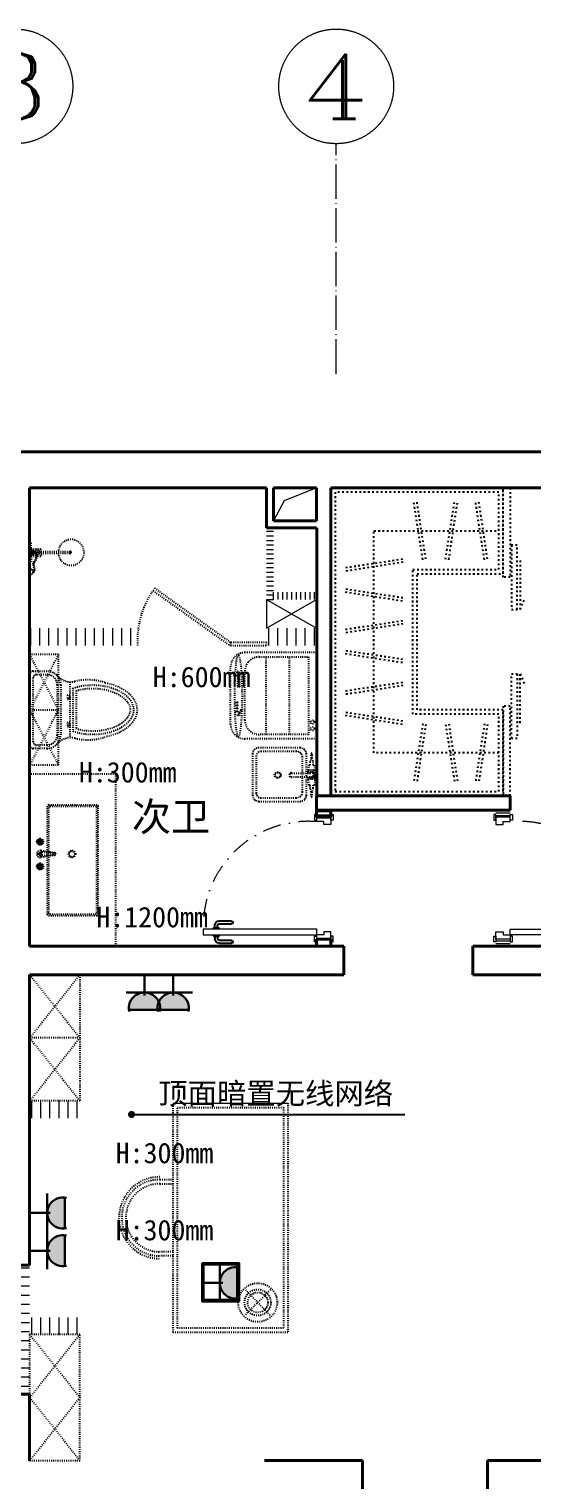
# Model space of a CAD drawing. Header units: millimetres. Extents: x -64529 to 3079702, y -28926 to 77119.
# Drawn here: x -51058 to -47546, y 9888 to 20021 of the extents above; entities that cross this region are included whole.
import ezdxf
from ezdxf.enums import TextEntityAlignment as Align

# ---------------------------------------------------------------- set-up
doc = ezdxf.new("R2010")
doc.units = ezdxf.units.MM
doc.header["$LTSCALE"] = 10
for name, pattern in [('ACAD_ISO03W100', [30, 12, -18]), ('ACAD_ISO04W100', [30.5, 24, -3, 0.5, -3]), ('DASHDOT', [25.4, 12.7, -6.35, 0, -6.35])]:
    doc.linetypes.add(name, pattern=pattern)
doc.layers.get('0').update_dxf_attribs({"color": 255})
for name, color, linetype, lineweight in [('1弱电插座布置图', 6, 'Continuous', 30), ('1强电插座布置图', 1, 'Continuous', 30), ('A__轴线', 3, 'ACAD_ISO04W100', 0), ('图层1', 7, 'Continuous', 40), ('墙', 6, 'Continuous', 0), ('实创-家具', 1, 'Continuous', 5), ('家具线', 52, 'Continuous', 15), ('新建墙', 1, 'Continuous', 0), ('门窗', 5, 'Continuous', 9), ('黄安－轨迹', 144, 'DASHDOT', 15)]:
    doc.layers.add(name, color=color, linetype=linetype, lineweight=lineweight)
for name, color, linetype in [('A—缺憾分析文字', 40, 'Continuous'), ('家具内线', 8, 'Continuous'), ('家具细线', 38, 'Continuous')]:
    doc.layers.add(name, color=color, linetype=linetype)
doc.styles.add('_TCH_AXIS', font='COMPLEX', dxfattribs={"bigfont": 'GBCBIG'})
doc.styles.add('COMPLEX', font='COMPLEX')
doc.styles.get("Standard").update_dxf_attribs({"font": ''})
doc.styles.add('宋体', font='', dxfattribs={"height": 2.5})
doc.styles.get('Standard').set_extended_font_data('SimSun')
doc.styles.get('宋体').set_extended_font_data('SimSun')
doc.dimstyles.get("Standard").update_dxf_attribs({"dimtxt": 0.18, "dimasz": 0.18, "dimexe": 0.18, "dimexo": 0.0625, "dimgap": 0.09, "dimtad": 0, "dimtih": 1, "dimtoh": 1, "dimdec": 4, "dimzin": 0, "dimdsep": 46, "dimtxsty": 'Standard', "dimcen": 0.09, "dimadec": 0, "dimazin": 0, "dimtfac": 1, "dimtdec": 4, "dimtofl": 0, "dimtmove": 0, "dimatfit": 3, "dimfxl": 1, "dimtolj": 1, "dimtzin": 0, "dimarcsym": 0})
pattern_1 = [(90, (-264590.335, -3001.56), (-63.5, 1e-14), [])]

# ---------------------------------------------------------------- blocks, each defined once
blk = doc.blocks.new('fewfwfew')
at = {"layer": '家具内线'}
for p, q in [((708264, 17846), (708245, 17846)), ((708264, 17856), (708264, 17817)), ((708274, 17856), (708264, 17856)), ((708312, 17856), (708322, 17856)), ((708322, 17856), (708322, 17817)), ((708322, 17846), (708341, 17846)), ((708216, 17817), (708216, 17731)), ((708235, 17817), (708235, 17731)), ((708264, 17827), (708245, 17827)), ((708274, 17817), (708264, 17817)), ((708312, 17817), (708322, 17817)), ((708322, 17827), (708341, 17827)), ((708351, 17817), (708351, 17731)), ((708370, 17817), (708370, 17731))]:
    blk.add_line(p, q, dxfattribs=at)
for centre, radius, start, end in [((708245, 17817), 28.9, 90, 180), ((708341, 17817), 28.9, 0, 90), ((708245, 17817), 9.63, 90, 180), ((708341, 17817), 9.63, 0, 90), ((708226, 17731), 9.63, 180, 0), ((708361, 17731), 9.63, 180, 0)]:
    blk.add_arc(centre, radius, start, end, dxfattribs=at)
blk = doc.blocks.new('_AXISO')
blk.add_circle((0, 0), 0.5)
at = {"style": 'COMPLEX', "width": 1.041667}
blk.add_attdef('A', text='', height=0.56, rotation=360, dxfattribs=at).set_placement((0.74875, -0.28), (1.24875, -0.28), align=Align.FIT)
blk = doc.blocks.new('20180421.144813')
at = {"layer": 'A__轴线'}
blk.add_line((15611, 18863), (15611, 20468), dxfattribs=at)
ref = blk.add_blockref('_AXISO', (13375, 20868), dxfattribs=dict(at, xscale=800, yscale=800, zscale=800, rotation=179.9999965934954))
ref.add_attrib('A', '3', dxfattribs={"color": 7, "height": 453, "rotation": 360, "style": '_TCH_AXIS', "width": 1.5}).set_placement((13148, 20642), (13601, 20642), align=Align.FIT)
ref = blk.add_blockref('_AXISO', (15611, 20868), dxfattribs=dict(at, xscale=800, yscale=800, zscale=800, rotation=179.9999965934954))
ref.add_attrib('A', '4', dxfattribs={"color": 7, "height": 453, "rotation": 360, "style": '_TCH_AXIS', "width": 1.3125}).set_placement((15384, 20642), (15837, 20642), align=Align.FIT)
blk = doc.blocks.new('fhrhrthrthr')
at = {"layer": '1强电插座布置图', "linetype": 'ByBlock'}
h = blk.add_hatch(color=1, dxfattribs=at)
edge = h.paths.add_edge_path()
edge.add_ellipse((202250, 8956), major_axis=(-76.8, -76.8), ratio=1, start_angle=308.0428, end_angle=501.9572, ccw=False)
edge.add_line((202142, 8969), (202358, 8969))
at = {"layer": '1强电插座布置图', "color": 1}
for p, q in [((202142, 8969), (202358, 8969)), ((202114, 8847), (202378, 8847)), ((202205, 8857), (202205, 8857)), ((202250, 8724), (202250, 8868))]:
    blk.add_line(p, q, dxfattribs=at)
blk.add_ellipse((202250, 8956), major_axis=(0, 109), ratio=1, start_param=1.348329, end_param=4.934795, dxfattribs=at)
blk = doc.blocks.new('DOT')
at = {"color": 0, "linetype": 'ByBlock'}
blk.add_line((-0.35, 0), (-1, 0), dxfattribs=at)
at = {"color": 0, "linetype": 'ByBlock', "const_width": 0.35}
blk.add_lwpolyline([(-0.175, 0, 1), (0.175, 0, 1)], format="xyb", close=True, dxfattribs=at)

msp = doc.modelspace()

# ---------------------------------------------------------------- hatches: boundary and pattern name
at = {"lineweight": 0}
h = msp.add_hatch(dxfattribs=at)
h.set_pattern_fill('ANSI31', color=1, scale=10, angle=135, style=0)
h.set_pattern_definition([(180, (-49404.15, 16039.9), (-4e-15, -31.75), [])])
h.paths.add_polyline_path([(-49404.2, 16539.9), (-49354.2, 16539.9), (-49354.2, 16039.9), (-49404.2, 16039.9)])
h = msp.add_hatch(dxfattribs=at)
h.set_pattern_fill('ANSI31', color=1, scale=10, angle=45, style=0)
h.set_pattern_definition([(90, (-49354.15, 16039.987), (-31.75, 0), [])])
h.paths.add_polyline_path([(-49354.2, 16089.9), (-49054, 16089.9), (-49054, 16040), (-49354.2, 16040)])
h = msp.add_hatch(dxfattribs=at)
h.set_pattern_fill('ANSI31', color=1, scale=20, angle=45, style=0)
h.set_pattern_definition([(90, (443872.2, 15975), (-63.5, 0), [])])
h.paths.add_polyline_path([(-51054.2, 15839.8), (-50302.2, 15839.8), (-50302.2, 15719.9), (-51054.2, 15719.9)])
h = msp.add_hatch(dxfattribs=at)
h.set_pattern_fill('ANSI31', color=1, scale=20, angle=45, style=0)
h.set_pattern_definition([(90, (405590.37, 53212.4), (-63.5, 0), [])])
h.paths.add_polyline_path([(-49404.1, 15839.8), (-49053.9, 15839.8), (-49053.9, 15719.9), (-49404.1, 15719.9)])
h = msp.add_hatch(dxfattribs=at)
h.set_pattern_fill('ANSI31', color=1, scale=6, angle=135, style=0)
h.set_pattern_definition([(180, (485432.581, 16474.998), (-2e-15, -19.05), [])])
h.paths.add_polyline_path([(-47804.2, 14569.9), (-47704.2, 14569.9), (-47704.2, 14519.9), (-47804.2, 14519.9)])
h = msp.add_hatch(dxfattribs=at)
h.set_pattern_fill('ANSI31', color=1, scale=6, angle=135, style=0)
h.set_pattern_definition([(180, (-47804.15, 13619.9), (-2e-15, -19.05), [])])
h.paths.add_polyline_path([(-47804.2, 13669.9), (-47704.2, 13669.9), (-47704.2, 13619.9), (-47804.2, 13619.9)])
h = msp.add_hatch(dxfattribs=at)
h.set_pattern_fill('ANSI31', color=1, scale=20, angle=45, style=0)
h.set_pattern_definition(pattern_1)
h.paths.add_polyline_path([(-51054.2, 12539.9), (-50704.1, 12539.9), (-50704.1, 12419.9), (-51054.2, 12419.9)])
h = msp.add_hatch(dxfattribs=at)
h.set_pattern_fill('ANSI31', color=1, scale=20, angle=135, style=0)
h.set_pattern_definition([(180, (-304522.176, 34235.844), (-1e-14, -63.5), [])])
h.paths.add_polyline_path([(-51254.2, 11394.9), (-51054.2, 11394.9), (-51054.2, 10494.9), (-51254.2, 10494.9)])
h = msp.add_hatch(dxfattribs=at)
h.set_pattern_fill('ANSI31', color=1, scale=20, angle=45, style=0)
h.set_pattern_definition(pattern_1)
h.paths.add_polyline_path([(-51054.2, 11029.9), (-50704.1, 11029.9), (-50704.1, 10909.9), (-51054.2, 10909.9)])

# ---------------------------------------------------------------- linework, layer by layer
at = {"layer": '1弱电插座布置图', "color": 45}
for points in [[(-49851.9, 11408.6), (-49851.9, 11141.2), (-49594.4, 11141.1), (-49594.4, 11408.5)], [(-49841.9, 11398.6), (-49841.9, 11151.2), (-49604.4, 11151.1), (-49604.4, 11398.5)]]:
    msp.add_lwpolyline(points, close=True, dxfattribs=at)
at = {"layer": 'A—缺憾分析文字', "color": 250, "linetype": 'ACAD_ISO03W100', "ltscale": 0.1}
for p, q in [((-48314.7, 16317.8), (-48375.7, 16715.3)), ((-48292.9, 16321.2), (-48354, 16718.6)), ((-48154.9, 16321.2), (-48093.8, 16718.6)), ((-48133.1, 16317.8), (-48072.1, 16715.3)), ((-47884.2, 16317.8), (-47945.3, 16715.3)), ((-47862.5, 16321.2), (-47923.5, 16718.6)), ((-48455.4, 16321.2), (-48852.9, 16260.2)), ((-48452.1, 16299.5), (-48849.5, 16238.4)), ((-48452.1, 16050.6), (-48849.5, 16111.7)), ((-48455.4, 16028.9), (-48852.9, 16089.9)), ((-48455.4, 15890.8), (-48852.9, 15829.7)), ((-48452.1, 15869), (-48849.5, 15808)), ((-48455.4, 15599), (-48852.9, 15660.1)), ((-48452.1, 15620.8), (-48849.5, 15681.8)), ((-48455.4, 15460.9), (-48852.9, 15399.9)), ((-48452.1, 15439.2), (-48849.5, 15378.1)), ((-48455.4, 15168.6), (-48852.9, 15229.6)), ((-48452.1, 15190.3), (-48849.5, 15251.4)), ((-48314.7, 15172), (-48375.7, 14774.5)), ((-48292.9, 15168.6), (-48354, 14771.2)), ((-48154.9, 15168.6), (-48093.8, 14771.2)), ((-48133.1, 15172), (-48072.1, 14774.5)), ((-47884.2, 15172), (-47945.3, 14774.5)), ((-47862.5, 15168.6), (-47923.5, 14771.2))]:
    msp.add_line(p, q, dxfattribs=at)
at = {"layer": 'A—缺憾分析文字', "color": 250, "linetype": 'ACAD_ISO03W100', "ltscale": 0.05}
for p, q in [((-51054.7, 16368.3), (-51054.7, 16438.3)), ((-51054.7, 16438.3), (-51044.7, 16438.3)), ((-51044.7, 16368.3), (-51044.7, 16438.3)), ((-51054.7, 16353.7), (-51054.7, 16382.9)), ((-51054.7, 16381.8), (-51054.7, 16354.8)), ((-51050.2, 16381.8), (-51054.7, 16381.8)), ((-51054.7, 16368.3), (-51054.7, 16298.3)), ((-51054.7, 16354.8), (-51050.2, 16354.8)), ((-51050.2, 16354.8), (-51050.2, 16381.8)), ((-51050.2, 16373.7), (-50771.8, 16373.7)), ((-51050.2, 16373.7), (-51050.2, 16362.9)), ((-51050.2, 16362.9), (-50771.8, 16362.9)), ((-51046.1, 16381.2), (-51031.2, 16381.2)), ((-51046.1, 16355.5), (-51046.1, 16381.2)), ((-51031.2, 16355.5), (-51046.1, 16355.5)), ((-51044.7, 16398), (-51042.6, 16398)), ((-51044.7, 16368.3), (-51044.7, 16298.3)), ((-51044.7, 16338.6), (-51042.6, 16338.6)), ((-51042.6, 16398), (-51042.6, 16368.3)), ((-51042.6, 16393.3), (-50974.7, 16393.3)), ((-51042.6, 16377.3), (-51029.7, 16377.3)), ((-51042.6, 16338.6), (-51042.6, 16368.3)), ((-51042.6, 16359.3), (-51029.7, 16359.3)), ((-51042.6, 16343.3), (-50974.7, 16343.3)), ((-51029.7, 16368.3), (-51029.7, 16383.3)), ((-51029.7, 16383.3), (-50999.7, 16383.3)), ((-51029.7, 16368.3), (-51029.7, 16353.3)), ((-51029.7, 16353.3), (-50999.7, 16353.3)), ((-51004.7, 16383.3), (-51004.7, 16393.3)), ((-51004.7, 16353.3), (-51004.7, 16343.3)), ((-51003.7, 16383.3), (-51003.7, 16393.3)), ((-51003.7, 16353.3), (-51003.7, 16343.3)), ((-50999.7, 16368.3), (-50999.7, 16383.3)), ((-50999.7, 16368.3), (-50999.7, 16353.3)), ((-50974.7, 16368.3), (-50974.7, 16393.3)), ((-50974.7, 16368.3), (-50974.7, 16343.3)), ((-50771.8, 16362.9), (-50770.9, 16363)), ((-51054.7, 16298.3), (-51044.7, 16298.3)), ((-51054.7, 16218.7), (-51054.7, 16247.9)), ((-51026.5, 16229.3), (-51029.2, 16228.6)), ((-49054, 15669.9), (-49553.7, 15669.9)), ((-49453.7, 15639.7), (-49111.7, 15639.7)), ((-49405.7, 15098), (-49405.7, 15639.7)), ((-49244, 15098), (-49244, 15639.7)), ((-49111.7, 15639.7), (-49111.7, 15098)), ((-49054, 15669.9), (-49053.6, 15067.8)), ((-49653.7, 15167.8), (-49653.7, 15569.9)), ((-49553.7, 15198), (-49553.7, 15539.7)), ((-50773.4, 15464.8), (-50773.4, 15075)), ((-49605.8, 15486.7), (-49605.8, 15430.7)), ((-49588.4, 15486.7), (-49605.8, 15486.7)), ((-49605.8, 15430.7), (-49588.4, 15430.7)), ((-49588.4, 15430.7), (-49588.4, 15486.7)), ((-51054.2, 15269.9), (-50854.2, 15269.9)), ((-49053.6, 15067.8), (-49553.7, 15067.8)), ((-49111.7, 15098), (-49453.7, 15098)), ((-49500.8, 14963), (-49500.8, 14672.6)), ((-49474.4, 14949.6), (-49474.4, 14686)), ((-49195.6, 14979.6), (-49444.4, 14979.6)), ((-49151.7, 14697.5), (-49151.9, 14942)), ((-49125.3, 14672.6), (-49125.3, 14963)), ((-50454.2, 14819.9), (-51054.2, 14819.9)), ((-50454.2, 13619.9), (-50454.2, 14819.9)), ((-49111.7, 14847.9), (-49065.9, 14847.9)), ((-49110.2, 14850.9), (-49067.4, 14850.9)), ((-50931.7, 14597.4), (-50931.7, 13843.9)), ((-50921.7, 14607.4), (-50586.7, 14607.4)), ((-50911.7, 14597.4), (-50596.7, 14597.4)), ((-50576.7, 13843.9), (-50576.7, 14597.4)), ((-49456.8, 14631.1), (-49169.3, 14631.1)), ((-49444.4, 14656), (-49195.6, 14656)), ((-50921.7, 14587.4), (-50921.7, 13853.9)), ((-50586.7, 13853.9), (-50586.7, 14587.4)), ((-50988.6, 14351.2), (-50991.9, 14351.2)), ((-50988.6, 14347.2), (-50991.9, 14347.2)), ((-50983, 14356.8), (-50983, 14360.1)), ((-50983, 14341.5), (-50983, 14338.2)), ((-50979, 14356.8), (-50979, 14360.1)), ((-50979, 14341.5), (-50979, 14338.2)), ((-50973.3, 14351.2), (-50970, 14351.2)), ((-50973.3, 14347.2), (-50970, 14347.2)), ((-50994.6, 14263.1), (-50994.6, 14268.4)), ((-50994.6, 14263.1), (-50994.6, 14257.8)), ((-50983, 14184.7), (-50983, 14187.9)), ((-50873.3, 14267.5), (-50979.7, 14277)), ((-50873.3, 14258.7), (-50979.7, 14249.1)), ((-50979, 14184.7), (-50979, 14187.9)), ((-50879.6, 14271.8), (-50977.3, 14286.8)), ((-50879.6, 14254.4), (-50977.3, 14239.4)), ((-50988.6, 14179), (-50991.9, 14179)), ((-50988.6, 14175), (-50991.9, 14175)), ((-50983, 14169.3), (-50983, 14166.1)), ((-50979, 14169.3), (-50979, 14166.1)), ((-50973.3, 14179), (-50970, 14179)), ((-50973.3, 14175), (-50970, 14175)), ((-50921.7, 13833.9), (-50586.7, 13833.9)), ((-50911.7, 13843.9), (-50596.7, 13843.9)), ((-50704.1, 12979.9), (-51054.2, 12979.9)), ((-50704.1, 12979.9), (-51054.2, 12979.9)), ((-50054.2, 10924.9), (-50054.2, 12524.9)), ((-49254.2, 12524.9), (-49254.2, 10924.9)), ((-50146.5, 11990.9), (-50054.2, 11990.9)), ((-50146.5, 11962.4), (-50054.2, 11962.4)), ((-50054.2, 11487.4), (-50146.5, 11487.4)), ((-50054.2, 11458.9), (-50146.5, 11458.9)), ((-49376, 11222.1), (-49553, 11045.2)), ((-49377.9, 11043.3), (-49551.1, 11224)), ((-49254.2, 10924.9), (-50054.2, 10924.9))]:
    msp.add_line(p, q, dxfattribs=at)
at = {"layer": 'A—缺憾分析文字', "color": 250, "linetype": 'ACAD_ISO03W100', "ltscale": 0.1}
for points in [[(-47754.2, 16819.9), (-48954.2, 16819.9), (-48954.2, 14669.9), (-47754.2, 14669.9), (-47754.2, 15269.9), (-48354.2, 15269.9), (-48354.2, 16219.9), (-47754.2, 16219.9), (-47754.2, 16819.9)], [(-47784.2, 14969.9), (-48654.2, 14969.9), (-48654.2, 16519.9), (-47784.2, 16519.9)], [(-47636.2, 16312.1), (-47636.2, 15969.9), (-47598.9, 16052.6)], [(-47636.2, 15177.7), (-47636.2, 15519.9), (-47598.9, 15437.2)]]:
    msp.add_lwpolyline(points, dxfattribs=at)
for points in [[(-47784.2, 16789.9), (-48924.2, 16789.9), (-48924.2, 14699.9), (-47784.2, 14699.9), (-47784.2, 15239.9), (-48384.2, 15239.9), (-48384.2, 16249.9), (-47784.2, 16249.9)], [(-47754.2, 16819.9), (-47704.2, 16819.9), (-47704.2, 16194.9), (-47754.2, 16194.9)], [(-47696.2, 15969.9), (-47656.2, 15969.9), (-47656.2, 16419.9), (-47696.2, 16419.9)], [(-47696.2, 15519.9), (-47656.2, 15519.9), (-47656.2, 15069.9), (-47696.2, 15069.9)], [(-47754.2, 14669.9), (-47704.2, 14669.9), (-47704.2, 15294.9), (-47754.2, 15294.9)]]:
    msp.add_lwpolyline(points, close=True, dxfattribs=at)
at = {"layer": 'A—缺憾分析文字', "color": 250, "linetype": 'ACAD_ISO03W100', "ltscale": 0.05}
for points in [[(-50193.9, 16102), (-49665.3, 15723.7), (-49653.7, 15739.9), (-50182.2, 16118.3)], [(-49653.7, 15719.9), (-49404.1, 15719.9), (-49404.1, 15739.9), (-49653.7, 15739.9)], [(-51054.2, 14884.9), (-50854.2, 14884.9), (-50854.2, 15654.9), (-51054.2, 15654.9)], [(-50790.2, 15372.8), (-50790.2, 15344.6), (-50773.4, 15344.6), (-50773.4, 15372.8)], [(-50790.2, 15181.5), (-50790.2, 15153.4), (-50773.4, 15153.4), (-50773.4, 15181.5)], [(-51054.2, 13419.9), (-50704.1, 13419.9), (-50704.1, 12539.9), (-51054.2, 12539.9)], [(-50024.2, 10954.9), (-50024.2, 12494.9), (-49284.2, 12494.9), (-49284.2, 10954.9)], [(-50704.1, 10909.9), (-51054.2, 10909.9), (-51054.2, 10029.9), (-50704.1, 10029.9)]]:
    msp.add_lwpolyline(points, close=True, dxfattribs=at)
for points in [[(-51054.2, 15654.9), (-50854.2, 15269.9), (-51054.2, 14884.9)], [(-50854.2, 15654.9), (-51054.2, 15269.9), (-50854.2, 14884.9)], [(-50753.6, 15420.8), (-50753.6, 15119)], [(-50729.6, 15403.3), (-50729.6, 15136.5)], [(-49169.3, 15004.5), (-49456.8, 15004.5)], [(-51054.2, 13419.9), (-50704.1, 12979.9), (-51054.2, 12539.9)], [(-50704.1, 13419.9), (-51054.2, 12979.9), (-50704.1, 12539.9)], [(-51054.2, 10909.9), (-50704.1, 10469.9), (-51054.2, 10029.9)], [(-50704.1, 10909.9), (-51054.2, 10469.9), (-50704.1, 10029.9)]]:
    msp.add_lwpolyline(points, dxfattribs=at)
for points in [[(-50837.6, 15443.9), (-50837.6, 15095.9, -0.4142136), (-50933.6, 14999.9), (-51029.6, 14999.9, -0.4142136), (-51053.6, 15023.9), (-51053.6, 15515.9, -0.4142136), (-51029.6, 15539.9), (-50933.6, 15539.9, -0.4142136)], [(-50861.6, 15443.9), (-50861.6, 15095.9, -0.4142136), (-50933.6, 15023.9), (-51005.6, 15023.9, -0.4142136), (-51029.6, 15047.9), (-51029.6, 15491.9, -0.4142136), (-51005.6, 15515.9), (-50933.6, 15515.9, -0.4142136)], [(-49120.2, 14800.9), (-49227, 14800.9, -0.1644179), (-49232.9, 14799.3, -0.849314), (-49232.9, 14829.8, -0.1644179), (-49227, 14828.3), (-49120.2, 14828.3, -0.107035), (-49111.7, 14840.1), (-49111.7, 14847.9), (-49110.2, 14850.9), (-49111.4, 14850.9), (-49107.8, 14883.1, -0.3922376), (-49106.3, 14884.5), (-49097.9, 14884.5), (-49097.9, 14908.4, 0.0954149), (-49090.9, 14933.4, 0.0178795), (-49091.2, 14952.3, -0.1108306), (-49090.3, 14967.1, -0.8413129), (-49087.3, 14967.1, -0.1108306), (-49086.3, 14952.3, 0.0178795), (-49086.7, 14933.4, 0.0915155), (-49079.7, 14908.4), (-49079.7, 14884.5), (-49069.9, 14884.5, -0.3922376), (-49068.3, 14883.1), (-49066.1, 14850.9), (-49067.4, 14850.9), (-49065.9, 14847.9), (-49065.9, 14840.1, -0.4459898), (-49065.9, 14789.1), (-49065.9, 14781.3), (-49067.4, 14778.2), (-49066.1, 14778.2), (-49068.3, 14746.1, -0.3922376), (-49069.9, 14744.6), (-49079.7, 14744.6), (-49079.7, 14720.7, 0.0915155), (-49086.7, 14695.8, 0.0178795), (-49086.3, 14676.9, -0.1108306), (-49087.3, 14662, -0.8413129), (-49090.3, 14662, -0.1108306), (-49091.2, 14676.9, 0.0178795), (-49090.9, 14695.8, 0.0954149), (-49097.9, 14720.7), (-49097.9, 14744.6), (-49106.3, 14744.6, -0.3922376), (-49107.8, 14746.1), (-49111.4, 14778.2), (-49110.2, 14778.2), (-49111.7, 14781.3), (-49111.7, 14789.1, -0.107035)]]:
    msp.add_lwpolyline(points, format="xyb", close=True, dxfattribs=at)
for points in [[(-49227, 14800.9), (-49228.4, 14800.9, -1.0921809), (-49228.4, 14828.3), (-49227, 14828.3)], [(-49120.2, 14828.3), (-49111.8, 14828.3, -0.0018762), (-49111.7, 14828.5), (-49111.7, 14840.1)], [(-49120.2, 14800.9), (-49111.8, 14800.9, 0.0018762), (-49111.7, 14800.7), (-49111.7, 14789.1)], [(-49111.8, 14828.3), (-49100.9, 14828.3), (-49088.8, 14828.3, -1), (-49088.8, 14800.9), (-49100.9, 14800.9), (-49111.8, 14800.9)], [(-49065.9, 14789.1), (-49065.9, 14800.7, 0.2799539), (-49065.9, 14828.5), (-49065.9, 14840.1)]]:
    msp.add_lwpolyline(points, format="xyb", dxfattribs=at)
for centre, radius in [((-49603.8, 15508.7), 10), ((-49602.4, 15533.4), 7.33), ((-49611.8, 15320.6), 6), ((-49611.8, 15300.6), 6), ((-49611.8, 15279.3), 6), ((-49611.8, 15257.9), 6), ((-49599.8, 15234.5), 6.67), ((-49591.8, 15251.9), 4.67), ((-49585.8, 15266.6), 3.33), ((-49082.2, 15184.3), 13), ((-49082.2, 15138.1), 13), ((-50759, 14263.4), 25), ((-50759, 14263.4), 20), ((-49464.5, 11133.7), 135.5), ((-49464.5, 11133.7), 91.7), ((-49464.5, 11133.7), 70.5)]:
    msp.add_circle(centre, radius, dxfattribs=at)
for centre, radius, start, end in [((-51013.5, 16368.6), 27.1, 359.53663, 65.95092), ((-51013.5, 16368.1), 27.1, 294.04908, 0.46337), ((-49697.3, 15754.9), 605.9, 143.15619, 183.31415), ((-49553.7, 15569.9), 100, 90, 180.00021), ((-49453.7, 15539.7), 100, 90, 180), ((-50767.6, 15590.4), 125.7, 218.70833, 283.20852), ((-50648.2, 15100.4), 378.6, 71.48424, 103.863), ((-49553.7, 15167.8), 100, 180, 270), ((-49453.7, 15198), 100, 180, 270), ((-50767.6, 14949.4), 125.7, 76.79148, 141.29167), ((-50648.2, 15439.4), 378.6, 256.137, 288.51583), ((-49444.4, 14949.6), 30, 90, 180), ((-49088.8, 14814.6), 26.8, 31.27959, 148.72041), ((-49088.8, 14814.6), 26.8, 211.27959, 328.72041), ((-49088.8, 14814.6), 21.4, 220.0052, 139.9948), ((-49088.8, 14814.6), 18.3, 228.59038, 131.40962), ((-50921.7, 14597.4), 10, 90, 180), ((-50911.7, 14587.4), 10, 90, 180), ((-50596.7, 14587.4), 10, 0, 90), ((-50586.7, 14597.4), 10, 0, 90), ((-49444.4, 14686), 30, 180, 270), ((-50921.7, 13843.9), 10, 180, 270), ((-50911.7, 13853.9), 10, 180, 270), ((-50596.7, 13853.9), 10, 270, 0), ((-50586.7, 13843.9), 10, 270, 0)]:
    msp.add_arc(centre, radius, start, end, dxfattribs=at)
for centre, major_axis, ratio, start_param, end_param in [((-50764.9, 16368.5), (-0.3, 90), 1, 1.6289065, 7.7920195), ((-51045.7, 16368.3), (-12.1, 12.1), 1, 4.775147, 6.0501496), ((-51045.7, 16368.3), (-0.2, -17.2), 1, -0.5416177, 0.7333849), ((-51045.7, 16368.3), (-0.8, 19.4), 1, 3.9470744, 5.3999321), ((-50771.2, 16368.4), (-3.18, 3.18), 1, 1.5707963, 7.8539816), ((-50771.2, 16368.4), (-3.18, 3.18), 1, 1.5707963, 7.8539816), ((-50771.2, 16368.4), (-3.18, 3.18), 1, 1.5707963, 7.8539816), ((-50771.2, 16368.4), (-3.18, 3.18), 1, 1.5707963, 7.8539816), ((-50771.2, 16368.4), (-3.18, 3.18), 1, 1.5707963, 7.8539816), ((-50771.2, 16368.4), (-3.18, 3.18), 1, 1.5707963, 7.8539816), ((-50771.2, 16368.4), (-3.18, 3.18), 1, 1.5707963, 7.8539816), ((-50771.2, 16368.4), (-3.18, 3.18), 1, 1.5707963, 7.8539816), ((-50771.2, 16368.4), (-3.18, 3.18), 1, 1.5707963, 7.8539816), ((-50771.2, 16368.4), (-3.18, 3.18), 1, 1.5707963, 7.8539816), ((-50771.2, 16368.4), (-3.18, 3.18), 1, 1.5707963, 7.8539816), ((-50771.2, 16368.4), (-3.18, 3.18), 1, 1.5707963, 7.8539816), ((-50771.2, 16368.4), (-3.18, 3.18), 1, 1.5707963, 7.8539816), ((-50771.2, 16368.4), (-3.18, 3.18), 1, 1.5707963, 7.8539816), ((-50771.2, 16368.4), (-3.18, 3.18), 1, 1.5707963, 7.8539816), ((-50771.2, 16368.4), (-3.18, 3.18), 1, 1.5707963, 7.8539816), ((-50771.2, 16368.4), (-3.18, 3.18), 1, 1.5707963, 7.8539816), ((-50771.2, 16368.4), (-3.18, 3.18), 1, 1.5707963, 7.8539816), ((-50771.2, 16368.4), (-3.18, 3.18), 1, 1.5707963, 7.8539816), ((-50771.2, 16368.4), (-0.75, 6.26), 1, 2.4953531, 6.7188161), ((-50771.2, 16368.4), (-3.82, 3.82), 1, 2.4135581, 5.6278177), ((-51045.7, 16233.3), (-1.1, -17.1), 1, -0.4901072, 3.7562103), ((-49456.8, 14963), (-43.9, 0), 0.9444444, -1.5707963, 0), ((-49169.3, 14963), (-43.9, 0), 0.9444444, 3.1415927, 4.712389), ((-49195.6, 14938.1), (-43.9, 0), 0.9444444, 3.2343676, 4.712389), ((-49325.5, 14814.6), (-19.8, 0), 0.9444444, -1.5707963, 4.712389), ((-49195.6, 14697.5), (-43.9, 0), 0.9444444, 1.5707963, 3.1415927), ((-49456.8, 14672.6), (-43.9, 0), 0.9444444, 0, 1.5707963), ((-49169.3, 14672.6), (-43.9, 0), 0.9444444, 1.5707963, 3.1415927), ((-50981, 14263.1), (-17, -17), 1, 3.7743993, 7.221175), ((-50981, 14349.2), (-15.8, 15.8), 1, 5.497787143779309, 11.78097245095889), ((-50981, 14349.2), (-14.4, 14.4), 1, 5.497787143781432, 11.78097245096102), ((-50995.4, 14349.2), (-2.83, 2.83), 1, 5.497787143781196, 11.78097245096078), ((-50981, 14349.2), (-11.9, 11.9), 1, 5.7038895, 6.8624811), ((-50981, 14349.2), (-11.9, 11.9), 1, 0.9915006, 2.1500921), ((-50981, 14349.2), (-6.51, -6.51), 1, 4.147658, 5.2771199), ((-50981, 14349.2), (-6.51, 6.51), 1, 1.0060654, 2.1355273), ((-50981, 14349.2), (-5.66, 5.66), 1, 5.497787143781196, 11.78097245096078), ((-50981, 14349.2), (-3.96, 3.96), 1, 5.497787143770559, 11.78097245095014), ((-50981, 14363.6), (-2.83, 2.83), 1, 5.497787143781196, 11.78097245096078), ((-50981, 14334.8), (-2.83, 2.83), 1, 5.497787143781196, 11.78097245096078), ((-50981, 14349.2), (-6.51, -6.51), 1, 2.5768617, 3.7063236), ((-50981, 14349.2), (-6.51, -6.51), 1, 1.0060654, 2.1355273), ((-50981, 14349.2), (-11.9, 11.9), 1, 4.1330932, 5.2916848), ((-50981, 14349.2), (-11.9, -11.9), 1, 0.9915006, 2.1500921), ((-50966.6, 14349.2), (-2.83, 2.83), 1, 5.497787143781196, 11.78097245096078), ((-50981, 14177), (-15.8, 15.8), 1, 5.497787143779309, 11.78097245095889), ((-50981, 14177), (-14.4, 14.4), 1, 5.497787143781432, 11.78097245096102), ((-50981, 14177), (-11.9, 11.9), 1, 5.7038895, 6.8624811), ((-50987.5, 14263.1), (-6.23, -6.23), 1, -1.4282696, -0.1425268), ((-50981, 14263.1), (-7.07, 7.07), 1, 5.497787143776487, 11.78097245095607), ((-50981, 14263.1), (-5.66, 5.66), 1, 5.497787143781196, 11.78097245096078), ((-50981, 14191.4), (-2.83, 2.83), 1, 5.497787143781196, 11.78097245096078), ((-50981, 14263.1), (-9.9, 9.9), 1, 2.4456793, 5.4083023), ((-50981, 14177), (-11.9, 11.9), 1, 4.1330932, 5.2916848), ((-50881, 14263.1), (-6.22, -6.22), 1, 0.9379896, 3.7743993), ((-50995.4, 14177), (-2.83, 2.83), 1, 5.497787143781196, 11.78097245096078), ((-50981, 14177), (-11.9, -11.9), 1, -0.5792958, 0.5792958), ((-50981, 14177), (-6.51, -6.51), 1, 4.147658, 5.2771199), ((-50981, 14177), (-6.51, 6.51), 1, 1.0060654, 2.1355273), ((-50981, 14177), (-5.66, 5.66), 1, 5.497787143781196, 11.78097245096078), ((-50981, 14177), (-3.96, 3.96), 1, 5.497787143770559, 11.78097245095014), ((-50981, 14162.6), (-2.83, 2.83), 1, 5.497787143781196, 11.78097245096078), ((-50981, 14177), (-6.51, 6.51), 1, 4.147658, 5.2771199), ((-50981, 14177), (-6.51, -6.51), 1, 1.0060654, 2.1355273), ((-50981, 14177), (-11.9, -11.9), 1, 0.9915006, 2.1500921), ((-50966.6, 14177), (-2.83, 2.83), 1, 5.497787143781196, 11.78097245096078), ((-50146.5, 11724.9), (-131.5, -252.8), 1, 3.6212247, 6.7628174), ((-50146.5, 11724.9), (-122.8, -236), 1, 3.621315, 6.7629077), ((-50146.5, 11724.9), (-109.6, -210.7), 1, 3.6213084, 6.7629011)]:
    msp.add_ellipse(centre, major_axis=major_axis, ratio=ratio, start_param=start_param, end_param=end_param, dxfattribs=at)
at = {"layer": 'A—缺憾分析文字', "color": 250, "linetype": 'ACAD_ISO03W100', "ltscale": 0.05, "extrusion": (0, 0, -1)}
msp.add_ellipse((-49599.4, 15366.6), major_axis=(0, 287.6), ratio=0.0963235, dxfattribs=at)
msp.add_ellipse((-50614.4, 15269.9), major_axis=(-308.9, 0), ratio=0.6390743, start_param=1.8543036, end_param=4.4288802, dxfattribs=at)
at = {"layer": 'A—缺憾分析文字', "color": 250, "linetype": 'ACAD_ISO03W100', "ltscale": 0.05}
msp.add_ellipse((-49325.5, 14814.6), major_axis=(-22, 0), ratio=0.9444444, dxfattribs=at)
for points, knots in [([(-51028.5, 16233.3), (-51010.9, 16242), (-51045, 16293.4), (-50999.9, 16316.8), (-51012.2, 16375.9), (-51026.3, 16368.3)], [0, 0, 0, 0, 65.4990448, 104.6465704, 158.0594372, 158.0594372, 158.0594372, 158.0594372]), ([(-51026.5, 16229.3), (-51025.9, 16229.6), (-51025.4, 16229.9), (-51023.7, 16231), (-51022.6, 16231.9), (-51020.8, 16233.8), (-51020, 16234.8), (-51018.8, 16237), (-51018.3, 16238.2), (-51017.6, 16240.6), (-51017.3, 16241.8), (-51017, 16244.2), (-51017, 16245.5), (-51017, 16249.1), (-51017.2, 16251.6), (-51018.1, 16256.6), (-51018.6, 16259.2), (-51019.9, 16264.3), (-51020.6, 16266.8), (-51021.9, 16271.9), (-51022.5, 16274.3), (-51023.5, 16279.1), (-51024, 16281.4), (-51024.4, 16285.3), (-51024.5, 16286.9), (-51024.4, 16289.1), (-51024.4, 16289.7), (-51024.3, 16290.7), (-51024.2, 16291.1), (-51024, 16291.8), (-51024, 16292.1), (-51023.6, 16293.2), (-51023.4, 16293.9), (-51022.6, 16295.6), (-51022, 16296.7), (-51020.6, 16298.8), (-51019.8, 16300), (-51018, 16302.3), (-51017, 16303.5), (-51015, 16306.1), (-51013.9, 16307.5), (-51011.5, 16310.9), (-51010.2, 16313.1), (-51008.4, 16316.6), (-51007.9, 16317.8), (-51007.2, 16319.8), (-51006.9, 16320.6), (-51006.1, 16323.2), (-51005.7, 16324.9), (-51005, 16328.6), (-51004.8, 16330.5), (-51004.3, 16336.8), (-51004.3, 16341.4), (-51005.1, 16349), (-51005.6, 16352.2), (-51007, 16357.4), (-51007.7, 16359.7), (-51009.2, 16363.4), (-51010, 16364.9), (-51011.6, 16367.5), (-51012.4, 16368.6), (-51014, 16370.4), (-51014.8, 16371.1), (-51016.7, 16372.4), (-51017.7, 16372.9), (-51019.6, 16373.6), (-51020.6, 16373.8), (-51022.5, 16374), (-51023.5, 16373.9), (-51025.3, 16373.6), (-51026.1, 16373.3), (-51026.9, 16373)], [0, 0, 0, 0, 1.7114543, 1.7114543, 5.3423136, 5.3423136, 8.973173, 8.973173, 12.6040323, 12.6040323, 16.2348916, 16.2348916, 19.865751, 19.865751, 26.9588027, 26.9588027, 34.0518543, 34.0518543, 41.144906, 41.144906, 48.2379577, 48.2379577, 55.3310094, 55.3310094, 61.2389312, 61.2389312, 63.8224307, 63.8224307, 65.5418824, 65.5418824, 67.261334, 67.261334, 70.7002373, 70.7002373, 76.0625965, 76.0625965, 81.4249556, 81.4249556, 86.7873148, 86.7873148, 92.1496739, 92.1496739, 99.2713923, 99.2713923, 102.4846191, 102.4846191, 104.6125889, 104.6125889, 108.8685285, 108.8685285, 113.1244681, 113.1244681, 122.9550521, 122.9550521, 130.0215957, 130.0215957, 135.5950786, 135.5950786, 140.0695345, 140.0695345, 143.7275732, 143.7275732, 146.7117211, 146.7117211, 149.6958689, 149.6958689, 152.1400599, 152.1400599, 154.5842509, 154.5842509, 156.6683522, 156.6683522, 156.6683522, 156.6683522]), ([(-50753.6, 15420.8), (-50750.4, 15421.9), (-50747.1, 15423), (-50728.9, 15428.8), (-50713.4, 15432.6), (-50681.4, 15438.7), (-50665, 15440.8), (-50631.8, 15443.3), (-50615, 15443.6), (-50581.6, 15442.5), (-50564.9, 15441), (-50532.4, 15436.2), (-50516.5, 15432.9), (-50485.9, 15424.7), (-50471.2, 15419.8), (-50443.4, 15408.5), (-50430.4, 15402.1), (-50406.5, 15388.1), (-50395.5, 15380.6), (-50377.6, 15365.9), (-50370.3, 15358.9), (-50357.5, 15344.5), (-50351.9, 15337.1), (-50342.7, 15322.1), (-50339, 15314.5), (-50333.4, 15299.3), (-50331.5, 15291.6), (-50329.4, 15276.4), (-50329.2, 15268.7), (-50330.5, 15253.5), (-50332, 15245.8), (-50336.8, 15230.6), (-50340.1, 15223), (-50348.4, 15207.9), (-50353.5, 15200.5), (-50365.6, 15185.9), (-50372.5, 15178.8), (-50388, 15165.1), (-50396.6, 15158.5), (-50415.4, 15146.2), (-50425.6, 15140.4), (-50447.3, 15129.7), (-50458.8, 15124.8), (-50482.9, 15116.2), (-50495.5, 15112.3), (-50521.4, 15105.9), (-50534.8, 15103.3), (-50562, 15099.3), (-50575.9, 15097.9), (-50603.8, 15096.4), (-50617.9, 15096.3), (-50645.9, 15097.4), (-50659.8, 15098.5), (-50687.2, 15102.1), (-50700.7, 15104.6), (-50726.9, 15110.6), (-50739.6, 15114.2), (-50752.4, 15118.6), (-50753, 15118.8), (-50753.6, 15119)], [4.21604, 4.21604, 4.21604, 4.21604, 4.2543669, 4.2543669, 4.4253222, 4.4253222, 4.5962774, 4.5962774, 4.7672326, 4.7672326, 4.9381878, 4.9381878, 5.1091431, 5.1091431, 5.2800983, 5.2800983, 5.4510535, 5.4510535, 5.6220088, 5.6220088, 5.7652415, 5.7652415, 5.9084742, 5.9084742, 6.0517069, 6.0517069, 6.1949396, 6.1949396, 6.3381724, 6.3381724, 6.4814051, 6.4814051, 6.6246378, 6.6246378, 6.7678705, 6.7678705, 6.9111033, 6.9111033, 7.054336, 7.054336, 7.1975687, 7.1975687, 7.3408014, 7.3408014, 7.4840342, 7.4840342, 7.6272669, 7.6272669, 7.7704996, 7.7704996, 7.9137323, 7.9137323, 8.0569651, 8.0569651, 8.2001978, 8.2001978, 8.3434305, 8.3434305, 8.3503305, 8.3503305, 8.3503305, 8.3503305]), ([(-50729.6, 15403.3), (-50726.6, 15404.2), (-50723.5, 15405), (-50711.6, 15408.2), (-50702.7, 15410.2), (-50679.3, 15414.7), (-50664.6, 15416.7), (-50634.5, 15419.1), (-50619.1, 15419.6), (-50588.4, 15418.8), (-50573.1, 15417.6), (-50545.7, 15414), (-50533.4, 15411.8), (-50509.6, 15406.4), (-50498.1, 15403.2), (-50478.2, 15396.6), (-50469.8, 15393.4), (-50453.6, 15386.5), (-50445.8, 15382.8), (-50430.9, 15374.8), (-50423.8, 15370.5), (-50411.7, 15362.4), (-50406.6, 15358.6), (-50396.1, 15350), (-50390.8, 15345.2), (-50380.8, 15334.8), (-50376.2, 15329.3), (-50368.4, 15318.3), (-50365.1, 15312.8), (-50359.8, 15302), (-50357.8, 15296.6), (-50355.2, 15287), (-50354.4, 15282.8), (-50353.5, 15274.3), (-50353.3, 15270.1), (-50353.8, 15261.7), (-50354.3, 15257.5), (-50356.1, 15249), (-50357.4, 15244.6), (-50360.7, 15235.9), (-50362.8, 15231.5), (-50367.8, 15222.6), (-50370.7, 15218.1), (-50377.1, 15209.5), (-50380.5, 15205.4), (-50388.2, 15197.2), (-50392.4, 15193.1), (-50401.6, 15185.2), (-50406.5, 15181.3), (-50417.9, 15173.1), (-50424.4, 15169), (-50438.2, 15161), (-50445.5, 15157.2), (-50460.9, 15150), (-50469, 15146.7), (-50489.9, 15139.1), (-50503.1, 15135.1), (-50530.4, 15128.5), (-50544.6, 15125.9), (-50573.5, 15122.2), (-50588.2, 15121), (-50617.8, 15120.2), (-50632.7, 15120.6), (-50662.1, 15122.9), (-50676.6, 15124.7), (-50704.1, 15129.8), (-50717.1, 15132.8), (-50729.6, 15136.5)], [4.2824545, 4.2824545, 4.2824545, 4.2824545, 4.3194645, 4.3194645, 4.4228891, 4.4228891, 4.5851257, 4.5851257, 4.7505954, 4.7505954, 4.9160651, 4.9160651, 5.0539083, 5.0539083, 5.1917514, 5.1917514, 5.3010035, 5.3010035, 5.4102556, 5.4102556, 5.5236542, 5.5236542, 5.6161258, 5.6161258, 5.7297502, 5.7297502, 5.8562695, 5.8562695, 5.9827888, 5.9827888, 6.1093081, 6.1093081, 6.2124878, 6.2124878, 6.3156674, 6.3156674, 6.4188471, 6.4188471, 6.5220267, 6.5220267, 6.6252064, 6.6252064, 6.728386, 6.728386, 6.8229262, 6.8229262, 6.9174664, 6.9174664, 7.0120066, 7.0120066, 7.1193902, 7.1193902, 7.2267739, 7.2267739, 7.3341576, 7.3341576, 7.4938777, 7.4938777, 7.6535978, 7.6535978, 7.8133179, 7.8133179, 7.9730379, 7.9730379, 8.132758, 8.132758, 8.2839174, 8.2839174, 8.2839174, 8.2839174])]:
    msp.add_open_spline(points, degree=3, knots=knots, dxfattribs=at)
at = {"layer": '图层1', "color": 255, "lineweight": 40}
for p, q in [((-61554.2, 17069.9), (-43574.2, 17069.9)), ((-51054.2, 16819.9), (-49404.2, 16819.9)), ((-51054.2, 16819.9), (-51054.2, 13619.9)), ((-49404.2, 16819.9), (-49404.2, 16539.9)), ((-49354.2, 16819.9), (-49054.2, 16819.9)), ((-49354.2, 16819.9), (-49354.2, 16589.9)), ((-49054.2, 16589.9), (-49054.2, 16819.9)), ((-48954.2, 16819.9), (-43824.2, 16819.9)), ((-48954.2, 16819.9), (-48954.2, 14669.9)), ((-49404.2, 16539.9), (-49054.2, 16539.9)), ((-49354.2, 16589.9), (-49054.2, 16589.9)), ((-49053.6, 14669.9), (-49053.6, 16539.9)), ((-49054.2, 14669.9), (-47704.2, 14669.9)), ((-49054.2, 14669.9), (-49054.2, 14519.9)), ((-49053.6, 14669.9), (-48954.2, 14669.9)), ((-47704.2, 14669.9), (-47704.2, 14569.9)), ((-48954.2, 14569.9), (-49054.2, 14569.9)), ((-49054.2, 14519.9), (-48954.2, 14519.9)), ((-48954.2, 14569.9), (-47704.2, 14569.9)), ((-48954.2, 14569.9), (-48954.2, 14519.9)), ((-51054.2, 13619.9), (-48864.2, 13619.9)), ((-49054.2, 13669.9), (-48954.2, 13669.9)), ((-49054.2, 13669.9), (-49054.2, 13619.9)), ((-48954.2, 13669.9), (-48954.2, 13619.9)), ((-48864.2, 13419.9), (-48864.2, 13619.9)), ((-47964.2, 13619.9), (-43824.2, 13619.9)), ((-47964.2, 13619.9), (-47964.2, 13419.9)), ((-51054.2, 13419.9), (-48864.2, 13419.9)), ((-51054.2, 13419.9), (-51054.2, 11749.9)), ((-48864.2, 13419.9), (-48864.2, 13419.9)), ((-47964.2, 13419.9), (-43824.2, 13419.9)), ((-51054.2, 11749.9), (-51054.2, 11394.9)), ((-51054.2, 11394.9), (-51254.2, 11394.9)), ((-51254.2, 10494.9), (-51054.2, 10494.9)), ((-51054.2, 10494.9), (-51054.2, 10028.9)), ((-49018.2, 10029.9), (-48734.2, 10029.9)), ((-48734.2, 10029.9), (-48734.2, 9829.9)), ((-47864.2, 10029.9), (-43824.2, 10029.9))]:
    msp.add_line(p, q, dxfattribs=at)
at = {"layer": '墙', "color": 8, "ltscale": 0.1}
for p, q in [((-49279.9, 16729.5), (-49354.2, 16589.9)), ((-49054.2, 16819.9), (-49279.9, 16729.5))]:
    msp.add_line(p, q, dxfattribs=at)
at = {"layer": '墙', "color": 255, "lineweight": 40}
msp.add_line((-49418.2, 10029.9), (-49018.2, 10029.9), dxfattribs=at)
msp.add_lwpolyline([(-47864.2, 10029.9), (-47864.2, 9829.9)], dxfattribs=at)
at = {"layer": '实创-家具'}
for points in [[(-49068.7, 14499.9), (-49053.7, 14499.9), (-49053.7, 14539.9), (-49068.7, 14539.9)], [(-49003.7, 14469.9), (-49003.7, 14489.9), (-49053.7, 14489.9), (-49053.7, 14519.9), (-48953.9, 14519.9), (-48953.9, 14469.9)], [(-48938.9, 14499.9), (-48953.9, 14499.9), (-48953.9, 14539.9), (-48938.9, 14539.9)], [(-47819.2, 14499.9), (-47804.2, 14499.9), (-47804.2, 14539.9), (-47819.2, 14539.9)], [(-47754.4, 14469.9), (-47754.4, 14489.9), (-47704.4, 14489.9), (-47704.4, 14519.9), (-47804.2, 14519.9), (-47804.2, 14469.9)], [(-47689.4, 14499.9), (-47704.4, 14499.9), (-47704.4, 14539.9), (-47689.4, 14539.9)], [(-49068.9, 13689.9), (-49053.9, 13689.9), (-49053.9, 13649.9), (-49068.9, 13649.9)], [(-49003.9, 13719.9), (-49003.9, 13699.9), (-49053.9, 13699.9), (-49053.9, 13669.9), (-48953.9, 13669.9), (-48953.9, 13719.9)], [(-48938.9, 13689.9), (-48953.9, 13689.9), (-48953.9, 13649.9), (-48938.9, 13649.9)], [(-47819.2, 13689.9), (-47804.2, 13689.9), (-47804.2, 13649.9), (-47819.2, 13649.9)], [(-47754.2, 13719.9), (-47754.2, 13699.9), (-47704.2, 13699.9), (-47704.2, 13669.9), (-47804.2, 13669.9), (-47804.2, 13719.9)], [(-47689.2, 13689.9), (-47704.2, 13689.9), (-47704.2, 13649.9), (-47689.2, 13649.9)]]:
    msp.add_lwpolyline(points, close=True, dxfattribs=at)
at = {"layer": '家具线', "color": 45, "lineweight": 20}
for p, q in [((-49404.2, 16039.9), (-49404.1, 15839.8)), ((-50054.2, 12524.9), (-49254.2, 12524.9))]:
    msp.add_line(p, q, dxfattribs=at)
at = {"layer": '家具线', "color": 52, "lineweight": 20}
msp.add_line((-51054.2, 14519.9), (-51054.2, 13619.9), dxfattribs=at)
at = {"layer": '家具细线', "color": 252, "lineweight": 5}
for p, q in [((-49404.2, 16039.9), (-49053.9, 15839.8)), ((-49404.1, 15839.8), (-49054, 16040))]:
    msp.add_line(p, q, dxfattribs=at)
at = {"layer": '新建墙', "color": 1, "lineweight": 0}
for p, q in [((-48954.2, 14556.8), (-49054.2, 14556.8)), ((-48954.2, 14533.7), (-49054.2, 14533.7))]:
    msp.add_line(p, q, dxfattribs=at)
at = {"layer": '门窗', "color": 45, "lineweight": 15}
for points in [[(-49053.5, 13699.9), (-49053.7, 13738.4), (-49843.8, 13738.4), (-49843.7, 13699.9)], [(-47704.2, 13699.9), (-47704, 13738.4), (-46913.8, 13738.4), (-46914, 13699.9)]]:
    msp.add_lwpolyline(points, close=True, dxfattribs=at)
at = {"layer": '黄安－轨迹', "color": 8, "lineweight": 9}
for centre, start, end in [((-49111.8, 13759.5), 85.43088, 181.65009), ((-47645.8, 13759.5), 358.34991, 94.56912)]:
    msp.add_arc(centre, 732.2, start, end, dxfattribs=at)

# ---------------------------------------------------------------- block references
at = {"color": 251, "lineweight": 0, "xscale": -1, "rotation": 90}
msp.add_blockref('fewfwfew', (-31916.9, 722012.3), dxfattribs=at)
at = {"layer": '1弱电插座布置图', "color": 7}
for p, rotation in [((151996, 22144.1), 180), ((152196, 22144.1), 180), ((-59778.4, 214008.5), 270), ((-59778.4, 213745.1), 270), ((-58576.1, 213521), 270)]:
    msp.add_blockref('fhrhrthrthr', p, dxfattribs=dict(at, rotation=rotation))
at = {"layer": 'A__轴线', "color": 255}
msp.add_blockref('20180421.144813', (-64528.7, -1247.1), dxfattribs=at)

# ---------------------------------------------------------------- texts
at = {"layer": '1弱电插座布置图', "color": 45, "attachment_point": 1}
for s, insert, char_height, width in [('H:600mm', (-50195.6, 15570.9, 0), 142.88, 2002.012), ('H:300mm', (-50710.8, 14905.8, 0), 142.88, 2002.012), ('H:1200mm', (-50589.5, 13895, 0), 142.88, 2002.012), ('{\\C45;顶面暗置无线网络}', (-50157.8, 12667.4), 150, 2101.718), ('H:300mm', (-50454.6, 12248.5, 0), 142.88, 2002.012)]:
    msp.add_mtext(s, dxfattribs=dict(at, insert=insert, char_height=char_height, width=width))
at = {"layer": 'A—缺憾分析文字', "color": 250, "linetype": 'ACAD_ISO03W100', "ltscale": 0.05, "insert": (-50454.6, 11710.5, 0), "char_height": 142.88, "width": 2002.012, "attachment_point": 1}
msp.add_mtext('H:300mm', dxfattribs=at)
at = {"layer": '家具细线', "color": 252, "lineweight": 5, "style": '宋体'}
msp.add_text('次卫', height=200, dxfattribs=at).set_placement((-50341.8, 14424.3))

# ---------------------------------------------------------------- leaders
at = {"color": 6}
msp.add_leader([(-50343.8, 12445.6), (-48439.6, 12445.6)], dimstyle='Standard', override={"dimtxt": 150, "dimasz": 70, "dimexe": 30, "dimexo": 30, "dimgap": 20, "dimtih": 0, "dimtoh": 0, "dimdec": 0, "dimzin": 8, "dimdsep": 44, "dimcen": 0.6, "dimdle": 30, "dimclrd": 250, "dimclre": 250, "dimclrt": 45, "dimtdec": 0, "dimtofl": 1, "dimtmove": 1, "dimldrblk": 'DOT', "dimfxl": 150, "dimfxlon": 1, "dimtfill": 1, "dimtolj": 0, "dimtzin": 8, "dimarcsym": 1}, dxfattribs=at)

doc.saveas('drawing.dxf')
